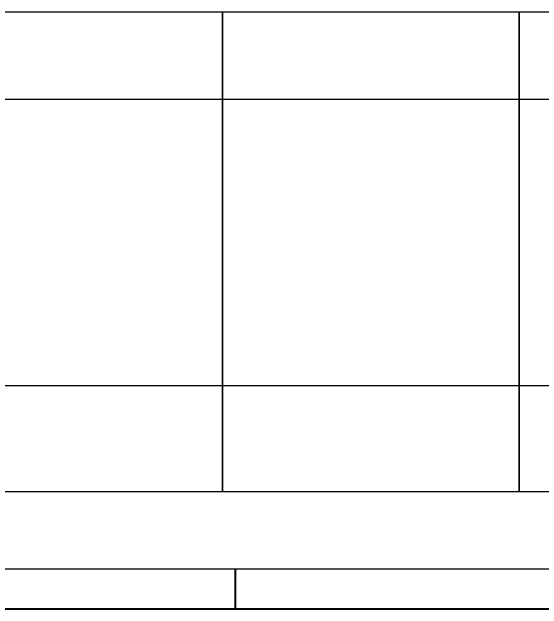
# Model space of a CAD drawing. Extents: x 17311 to 161354, y 153625 to 210355.
# Drawn here: x 20901 to 21968, y 205100 to 206301 of the extents above; entities that cross this region are included whole.
import ezdxf

# ---------------------------------------------------------------- set-up
doc = ezdxf.new("R2010")
doc.units = 0
doc.layers.get('0').update_dxf_attribs({"linetype": 'CONTINUOUS'})
for name, color, linetype in [('8', 111, 'CONTINUOUS'), ('TIRAS REESCORAMENTO', 252, 'CONTINUOUS'), ('VIGAS', 3, 'CONTINUOUS')]:
    doc.layers.add(name, color=color, linetype=linetype)
doc.layers.add('FOLHA', color=255, linetype='CONTINUOUS', lineweight=40)

msp = doc.modelspace()

# ---------------------------------------------------------------- linework, layer by layer
at = {"color": 30}
msp.add_line((24239.28, 205180.82), (17511.8, 205180.82), dxfattribs=at)
at = {"layer": '8', "color": 5, "linetype": 'Continuous'}
for points in [[(21921.78, 205336.42), (21324.97, 205336.42), (21324.97, 206301.21), (21921.78, 206301.21)], [(22518.59, 205336.42), (21921.78, 205336.42), (21921.78, 206301.21), (22518.59, 206301.21)]]:
    msp.add_lwpolyline(points, close=True, dxfattribs=at)
at = {"layer": 'FOLHA'}
for p, q in [((21350.33, 205180.82), (21350.33, 205100.34)), ((24319.75, 205100.34), (17310.62, 205100.34))]:
    msp.add_line(p, q, dxfattribs=at)
at = {"layer": 'TIRAS REESCORAMENTO', "linetype": 'ByBlock'}
for p, q in [((22518.59, 206125.13), (17744.1, 206125.13)), ((22518.59, 205549.13), (17744.1, 205549.13))]:
    msp.add_line(p, q, dxfattribs=at)
at = {"layer": 'VIGAS', "color": 5}
msp.add_lwpolyline([(21324.97, 205336.42), (20728.16, 205336.42), (20728.16, 206301.21), (21324.97, 206301.21)], close=True, dxfattribs=at)

doc.saveas('drawing.dxf')
